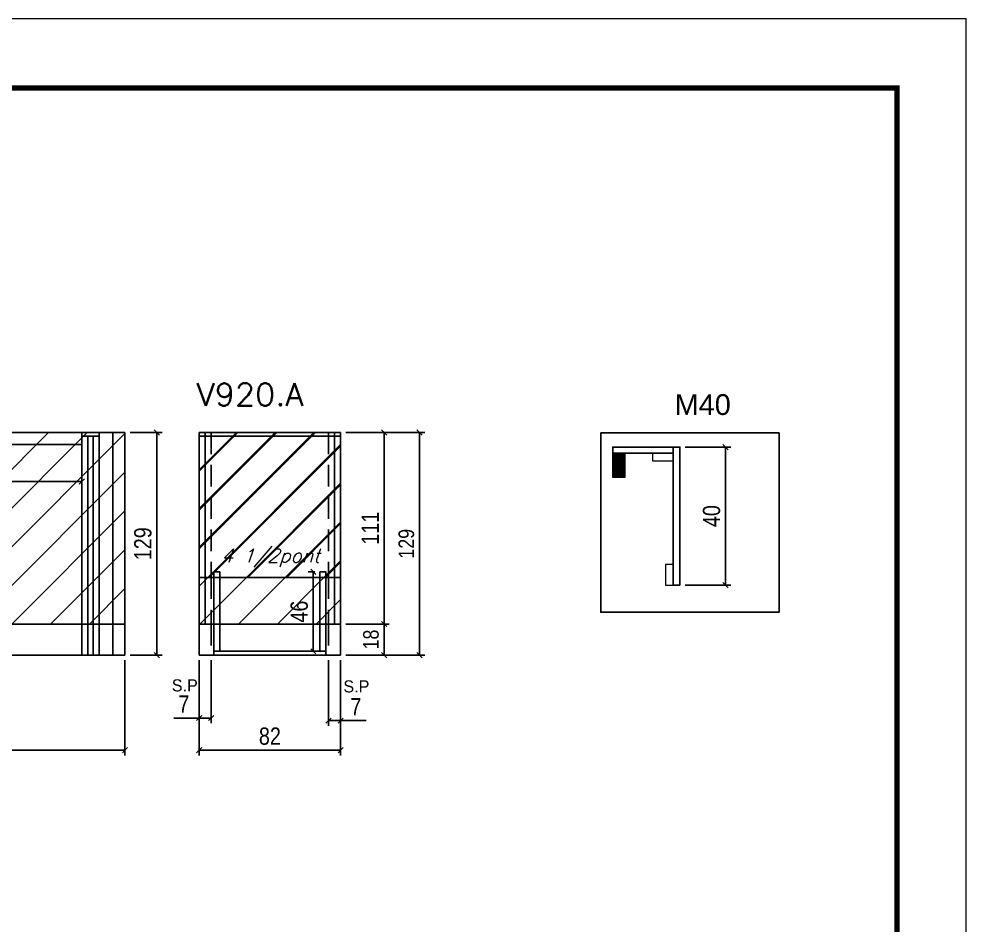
# Model space of a CAD drawing. Extents: x -20960 to -5926, y -2106 to 21915.
# Drawn here: x -8088 to -7538, y 14499 to 15024 of the extents above; entities that cross this region are included whole.
import ezdxf

# ---------------------------------------------------------------- set-up
doc = ezdxf.new("R2010")
doc.units = 0
doc.linetypes.add('DASHED', pattern=[0.75, 0.5, -0.25])
doc.linetypes.add('HIDDEN', pattern=[0.375, 0.25, -0.125])
for name, color, linetype in [('5', 5, 'Continuous'), ('COTA', 241, 'Continuous'), ('Painéis', 200, 'Continuous'), ('Reaproveitamento', 251, 'Continuous'), ('SARR_2.2x7', 40, 'Continuous'), ('SARR_3.5x7', 81, 'Continuous'), ('texto', 7, 'Continuous')]:
    doc.layers.add(name, color=color, linetype=linetype)
for name, color, linetype, lineweight in [('Folhas', 255, 'Continuous', 9), ('Madeira', 126, 'Continuous', 18), ('Sarr 2.2x7', 40, 'Continuous', 9), ('SARRAFO DE PRESSAO', 251, 'DASHED', 9), ('Texto Seção', 7, 'Continuous', 15)]:
    doc.layers.add(name, color=color, linetype=linetype, lineweight=lineweight)
doc.styles.add('COTA TECNICA', font='techl___.ttf', dxfattribs={"height": 10})
doc.styles.add('COTA TECNICA-50', font='techl___.ttf', dxfattribs={"height": 9})
doc.styles.add('REGUA-120', font='ROMANS.shx', dxfattribs={"height": 15})
doc.styles.add('Romans', font='romans.shx')
doc.styles.add('ROMAS860', font='ROMAS860.SHX')
doc.styles.get("Standard").update_dxf_attribs({"font": 'arial.ttf'})
doc.dimstyles.new('COTA PAINEL-50', dxfattribs={"dimtxt": 9, "dimasz": 3, "dimexe": 3, "dimexo": 3, "dimgap": 3, "dimtad": 1, "dimdec": 1, "dimzin": 12, "dimdsep": 46, "dimtxsty": 'COTA TECNICA-50', "dimblk1": 'OBLIQUE', "dimblk2": 'OBLIQUE', "dimsah": 1, "dimcen": 0.9, "dimclrd": 4, "dimclre": 4, "dimclrt": 240, "dimadec": 1, "dimazin": 3, "dimtfac": 1, "dimtdec": 1, "dimtmove": 0, "dimatfit": 3, "dimfxl": 1, "dimtolj": 1, "dimtzin": 12, "dimarcsym": 0})
doc.dimstyles.new('PAINEL', dxfattribs={"dimtxt": 10, "dimasz": 3, "dimexe": 3, "dimexo": 3, "dimgap": 3, "dimtad": 1, "dimdec": 1, "dimzin": 12, "dimdsep": 46, "dimtxsty": 'COTA TECNICA', "dimblk1": 'OBLIQUE', "dimblk2": 'OBLIQUE', "dimsah": 1, "dimcen": 0.9, "dimclrd": 4, "dimclre": 4, "dimclrt": 240, "dimadec": 1, "dimazin": 3, "dimtfac": 1, "dimtdec": 1, "dimtmove": 0, "dimatfit": 3, "dimfxl": 1, "dimtolj": 1, "dimtzin": 12, "dimarcsym": 0})
pattern_1 = [(45, (573.905, -73.902), (-11.22532, 11.22532), [])]

# ---------------------------------------------------------------- blocks, each defined once
blk = doc.blocks.new('9999999999')
at = {"layer": 'Folhas'}
blk.add_lwpolyline([(98138.98, 34190.21), (99623.98, 34190.21), (99623.98, 35240.21), (98138.98, 35240.21)], close=True, dxfattribs=at)
at = {"layer": 'Folhas', "color": 30, "const_width": 3}
blk.add_lwpolyline([(98213.98, 34230.21), (99583.98, 34230.21), (99583.98, 35200.21), (98213.98, 35200.21)], close=True, dxfattribs=at)
blk = doc.blocks.new('_Oblique')
at = {"color": 0, "linetype": 'ByBlock', "lineweight": -2}
blk.add_line((-0.5, -0.5), (0.5, 0.5), dxfattribs=at)
blk = doc.blocks.new('*D794')
at = {"layer": 'COTA', "color": 4, "lineweight": -2, "ltscale": 25, "transparency": 16777216}
for p, q in [((-7908.05, 14652.36), (-7908.05, 14614.39)), ((-7901.05, 14652.36), (-7901.05, 14614.39)), ((-7908.05, 14617.39), (-7901.05, 14617.39)), ((-7901.05, 14617.39), (-7886.32, 14617.39))]:
    blk.add_line(p, q, dxfattribs=at)
at = {"layer": 'Defpoints', "color": 0, "ltscale": 25, "transparency": 16777216}
for p in [(-7908.05, 14655.36), (-7901.05, 14655.36), (-7901.05, 14617.39)]:
    blk.add_point(p, dxfattribs=at)
at = {"layer": 'COTA', "color": 4, "lineweight": -2, "ltscale": 25, "transparency": 16777216, "xscale": 3, "yscale": 3, "zscale": 3, "rotation": 180}
blk.add_blockref('_Oblique', (-7908.05, 14617.39), dxfattribs=at)
at = {"layer": 'COTA', "color": 4, "lineweight": -2, "ltscale": 25, "transparency": 16777216, "xscale": 3, "yscale": 3, "zscale": 3}
blk.add_blockref('_Oblique', (-7901.05, 14617.39), dxfattribs=at)
at = {"layer": 'COTA', "color": 240, "ltscale": 25, "transparency": 16777216, "insert": (-7892.18, 14625.47), "char_height": 10, "attachment_point": 5, "style": 'COTA TECNICA'}
blk.add_mtext('\\A1;7', dxfattribs=at)
blk = doc.blocks.new('*D795')
at = {"layer": 'COTA', "color": 4, "lineweight": -2, "ltscale": 25, "transparency": 16777216}
for p, q in [((-7983.05, 14652.36), (-7983.05, 14615.89)), ((-7976.05, 14652.36), (-7976.05, 14615.89)), ((-7983.05, 14618.89), (-7997.78, 14618.89)), ((-7976.05, 14618.89), (-7983.05, 14618.89))]:
    blk.add_line(p, q, dxfattribs=at)
at = {"layer": 'Defpoints', "color": 0, "ltscale": 25, "transparency": 16777216}
for p in [(-7983.05, 14655.36), (-7976.05, 14655.36), (-7983.05, 14618.89)]:
    blk.add_point(p, dxfattribs=at)
at = {"layer": 'COTA', "color": 4, "lineweight": -2, "ltscale": 25, "transparency": 16777216, "xscale": 3, "yscale": 3, "zscale": 3, "rotation": 180}
blk.add_blockref('_Oblique', (-7983.05, 14618.89), dxfattribs=at)
at = {"layer": 'COTA', "color": 4, "lineweight": -2, "ltscale": 25, "transparency": 16777216, "xscale": 3, "yscale": 3, "zscale": 3}
blk.add_blockref('_Oblique', (-7976.05, 14618.89), dxfattribs=at)
at = {"layer": 'COTA', "color": 240, "ltscale": 25, "transparency": 16777216, "insert": (-7991.92, 14626.97), "char_height": 10, "attachment_point": 5, "style": 'COTA TECNICA'}
blk.add_mtext('\\A1;7', dxfattribs=at)
blk = doc.blocks.new('*D796')
at = {"layer": 'COTA', "color": 4, "lineweight": -2, "ltscale": 25, "transparency": 16777216}
for p, q in [((-7983.05, 14652.36), (-7983.05, 14597.26)), ((-7901.05, 14652.36), (-7901.05, 14597.26)), ((-7901.05, 14600.26), (-7983.05, 14600.26))]:
    blk.add_line(p, q, dxfattribs=at)
at = {"layer": 'Defpoints', "color": 0, "ltscale": 25, "transparency": 16777216}
for p in [(-7983.05, 14655.36), (-7901.05, 14655.36), (-7983.05, 14600.26)]:
    blk.add_point(p, dxfattribs=at)
at = {"layer": 'COTA', "color": 4, "lineweight": -2, "ltscale": 25, "transparency": 16777216, "xscale": 3, "yscale": 3, "zscale": 3, "rotation": 180}
blk.add_blockref('_Oblique', (-7983.05, 14600.26), dxfattribs=at)
at = {"layer": 'COTA', "color": 4, "lineweight": -2, "ltscale": 25, "transparency": 16777216, "xscale": 3, "yscale": 3, "zscale": 3}
blk.add_blockref('_Oblique', (-7901.05, 14600.26), dxfattribs=at)
at = {"layer": 'COTA', "color": 240, "ltscale": 25, "transparency": 16777216, "insert": (-7942.05, 14608.35), "char_height": 10, "attachment_point": 5, "style": 'COTA TECNICA'}
blk.add_mtext('\\A1;82', dxfattribs=at)
blk = doc.blocks.new('*D801')
at = {"layer": 'COTA', "color": 4, "lineweight": -2, "ltscale": 25, "transparency": 16777216}
for p, q in [((-7898.05, 14784.36), (-7872.82, 14784.36)), ((-7875.82, 14673.36), (-7875.82, 14784.36)), ((-7898.05, 14673.36), (-7872.82, 14673.36))]:
    blk.add_line(p, q, dxfattribs=at)
at = {"layer": 'Defpoints', "color": 0, "ltscale": 25, "transparency": 16777216}
for p in [(-7901.05, 14784.36), (-7875.82, 14784.36), (-7901.05, 14673.36)]:
    blk.add_point(p, dxfattribs=at)
at = {"layer": 'COTA', "color": 4, "lineweight": -2, "ltscale": 25, "transparency": 16777216, "xscale": 3, "yscale": 3, "zscale": 3}
for p, rotation in [((-7875.82, 14784.36), 90), ((-7875.82, 14673.36), 270)]:
    blk.add_blockref('_Oblique', p, dxfattribs=dict(at, rotation=rotation))
at = {"layer": 'COTA', "color": 240, "ltscale": 25, "transparency": 16777216, "insert": (-7883.88, 14728.86), "char_height": 10, "attachment_point": 5, "rotation": 90, "style": 'COTA TECNICA'}
blk.add_mtext('\\A1;111', dxfattribs=at)
blk = doc.blocks.new('*D797')
at = {"layer": 'COTA', "color": 4, "lineweight": -2, "ltscale": 25, "transparency": 16777216}
for p, q in [((-8212.07, 14652.36), (-8212.07, 14597.26)), ((-8026.07, 14652.36), (-8026.07, 14597.26)), ((-8212.07, 14600.26), (-8026.07, 14600.26))]:
    blk.add_line(p, q, dxfattribs=at)
at = {"layer": 'Defpoints', "color": 0, "ltscale": 25, "transparency": 16777216}
for p in [(-8212.07, 14655.36), (-8026.07, 14655.36), (-8026.07, 14600.26)]:
    blk.add_point(p, dxfattribs=at)
at = {"layer": 'COTA', "color": 4, "lineweight": -2, "ltscale": 25, "transparency": 16777216, "xscale": 3, "yscale": 3, "zscale": 3, "rotation": 180}
blk.add_blockref('_Oblique', (-8212.07, 14600.26), dxfattribs=at)
at = {"layer": 'COTA', "color": 4, "lineweight": -2, "ltscale": 25, "transparency": 16777216, "xscale": 3, "yscale": 3, "zscale": 3}
blk.add_blockref('_Oblique', (-8026.07, 14600.26), dxfattribs=at)
at = {"layer": 'COTA', "color": 240, "ltscale": 25, "transparency": 16777216, "insert": (-8119.07, 14608.38), "char_height": 10, "attachment_point": 5, "style": 'COTA TECNICA'}
blk.add_mtext('\\A1;186', dxfattribs=at)
blk = doc.blocks.new('*D800')
at = {"layer": 'COTA', "color": 4, "lineweight": -2, "ltscale": 25, "transparency": 16777216}
for p, q in [((-7916.05, 14703.56), (-7919.88, 14703.56)), ((-7916.88, 14703.56), (-7916.88, 14657.56)), ((-7916.05, 14657.56), (-7919.88, 14657.56))]:
    blk.add_line(p, q, dxfattribs=at)
at = {"layer": 'Defpoints', "color": 0, "ltscale": 25, "transparency": 16777216}
for p in [(-7913.05, 14703.56), (-7916.88, 14657.56), (-7913.05, 14657.56)]:
    blk.add_point(p, dxfattribs=at)
at = {"layer": 'COTA', "color": 4, "lineweight": -2, "ltscale": 25, "transparency": 16777216, "xscale": 3, "yscale": 3, "zscale": 3}
for p, rotation in [((-7916.88, 14703.56), 90), ((-7916.88, 14657.56), 270)]:
    blk.add_blockref('_Oblique', p, dxfattribs=dict(at, rotation=rotation))
at = {"layer": 'COTA', "color": 240, "ltscale": 25, "transparency": 16777216, "insert": (-7924.98, 14680.56), "char_height": 10, "attachment_point": 5, "rotation": 90, "style": 'COTA TECNICA'}
blk.add_mtext('\\A1;46', dxfattribs=at)
blk = doc.blocks.new('*D798')
at = {"layer": 'COTA', "color": 4, "lineweight": -2, "transparency": 16777216}
for p, q in [((-7898.05, 14673.36), (-7872.82, 14673.36)), ((-7875.82, 14655.36), (-7875.82, 14673.36)), ((-7898.05, 14655.36), (-7872.82, 14655.36))]:
    blk.add_line(p, q, dxfattribs=at)
at = {"layer": 'Defpoints', "color": 0, "transparency": 16777216}
for p in [(-7901.05, 14673.36), (-7875.82, 14673.36), (-7901.05, 14655.36)]:
    blk.add_point(p, dxfattribs=at)
at = {"layer": 'COTA', "color": 4, "lineweight": -2, "transparency": 16777216, "xscale": 3, "yscale": 3, "zscale": 3}
for p, rotation in [((-7875.82, 14673.36), 90), ((-7875.82, 14655.36), 270)]:
    blk.add_blockref('_Oblique', p, dxfattribs=dict(at, rotation=rotation))
at = {"layer": 'COTA', "color": 240, "transparency": 16777216, "insert": (-7883.41, 14664.36), "char_height": 9, "attachment_point": 5, "rotation": 90, "style": 'COTA TECNICA-50'}
blk.add_mtext('\\A1;18', dxfattribs=at)
blk = doc.blocks.new('*D799')
at = {"layer": 'COTA', "color": 4, "lineweight": -2, "transparency": 16777216}
for p, q in [((-7898.05, 14784.36), (-7852.31, 14784.36)), ((-7855.31, 14655.36), (-7855.31, 14784.36)), ((-7898.05, 14655.36), (-7852.31, 14655.36))]:
    blk.add_line(p, q, dxfattribs=at)
at = {"layer": 'Defpoints', "color": 0, "transparency": 16777216}
for p in [(-7901.05, 14784.36), (-7855.31, 14784.36), (-7901.05, 14655.36)]:
    blk.add_point(p, dxfattribs=at)
at = {"layer": 'COTA', "color": 4, "lineweight": -2, "transparency": 16777216, "xscale": 3, "yscale": 3, "zscale": 3}
for p, rotation in [((-7855.31, 14784.36), 90), ((-7855.31, 14655.36), 270)]:
    blk.add_blockref('_Oblique', p, dxfattribs=dict(at, rotation=rotation))
at = {"layer": 'COTA', "color": 240, "transparency": 16777216, "insert": (-7862.89, 14719.86), "char_height": 9, "attachment_point": 5, "rotation": 90, "style": 'COTA TECNICA-50'}
blk.add_mtext('\\A1;129', dxfattribs=at)
blk = doc.blocks.new('*D802')
at = {"layer": 'Defpoints', "color": 0, "linetype": 'ByBlock', "transparency": 16777216}
for p in [(-7704.34, 14775.88), (-7704.34, 14695.88), (-7677.89, 14695.88)]:
    blk.add_point(p, dxfattribs=at)
at = {"layer": 'Sarr 2.2x7', "color": 4, "linetype": 'ByBlock', "lineweight": -2, "transparency": 16777216}
for p, q in [((-7701.34, 14775.88), (-7674.89, 14775.88)), ((-7677.89, 14775.88), (-7677.89, 14695.88)), ((-7701.34, 14695.88), (-7674.89, 14695.88))]:
    blk.add_line(p, q, dxfattribs=at)
at = {"layer": 'Sarr 2.2x7', "color": 4, "linetype": 'ByBlock', "lineweight": -2, "transparency": 16777216, "xscale": 3, "yscale": 3, "zscale": 3}
for p, rotation in [((-7677.89, 14775.88), 90), ((-7677.89, 14695.88), 270)]:
    blk.add_blockref('_Oblique', p, dxfattribs=dict(at, rotation=rotation))
at = {"layer": 'Sarr 2.2x7', "color": 240, "linetype": 'ByBlock', "transparency": 16777216, "insert": (-7686, 14735.88), "char_height": 10, "attachment_point": 5, "rotation": 90, "style": 'COTA TECNICA'}
blk.add_mtext('\\A1;40', dxfattribs=at)
blk = doc.blocks.new('*D803')
at = {"layer": 'COTA', "color": 4, "lineweight": -2, "transparency": 16777216}
for p, q in [((-8171.07, 14774.36), (-8171.07, 14752.96)), ((-8051.07, 14774.36), (-8051.07, 14752.96)), ((-8171.07, 14755.96), (-8051.07, 14755.96))]:
    blk.add_line(p, q, dxfattribs=at)
at = {"layer": 'Defpoints', "color": 0, "transparency": 16777216}
for p in [(-8171.07, 14777.36), (-8051.07, 14777.36), (-8051.07, 14755.96)]:
    blk.add_point(p, dxfattribs=at)
at = {"layer": 'COTA', "color": 4, "lineweight": -2, "transparency": 16777216, "xscale": 3, "yscale": 3, "zscale": 3, "rotation": 180}
blk.add_blockref('_Oblique', (-8171.07, 14755.96), dxfattribs=at)
at = {"layer": 'COTA', "color": 4, "lineweight": -2, "transparency": 16777216, "xscale": 3, "yscale": 3, "zscale": 3}
blk.add_blockref('_Oblique', (-8051.07, 14755.96), dxfattribs=at)
at = {"layer": 'COTA', "color": 240, "transparency": 16777216, "insert": (-8111.07, 14763.56), "char_height": 9, "attachment_point": 5, "style": 'COTA TECNICA-50'}
blk.add_mtext('\\A1;120', dxfattribs=at)
blk = doc.blocks.new('*D818')
at = {"layer": 'COTA', "color": 4, "lineweight": -2, "ltscale": 25, "transparency": 16777216}
for p, q in [((-8023.07, 14784.36), (-8004.55, 14784.36)), ((-8007.55, 14655.36), (-8007.55, 14784.36)), ((-8023.07, 14655.36), (-8004.55, 14655.36))]:
    blk.add_line(p, q, dxfattribs=at)
at = {"layer": 'Defpoints', "color": 0, "ltscale": 25, "transparency": 16777216}
for p in [(-8026.07, 14784.36), (-8007.55, 14784.36), (-8026.07, 14655.36)]:
    blk.add_point(p, dxfattribs=at)
at = {"layer": 'COTA', "color": 4, "lineweight": -2, "ltscale": 25, "transparency": 16777216, "xscale": 3, "yscale": 3, "zscale": 3}
for p, rotation in [((-8007.55, 14784.36), 90), ((-8007.55, 14655.36), 270)]:
    blk.add_blockref('_Oblique', p, dxfattribs=dict(at, rotation=rotation))
at = {"layer": 'COTA', "color": 240, "ltscale": 25, "transparency": 16777216, "insert": (-8015.64, 14719.86), "char_height": 10, "attachment_point": 5, "rotation": 90, "style": 'COTA TECNICA'}
blk.add_mtext('\\A1;129', dxfattribs=at)

msp = doc.modelspace()

# ---------------------------------------------------------------- hatches: boundary and pattern name
at = {"layer": 'Madeira'}
h = msp.add_hatch(dxfattribs=at)
h.set_pattern_fill('ANSI31', color=256, scale=0.2, angle=270, style=0)
h.set_pattern_definition([(315, (8900.6411, 1424.14835), (0.449012806, 0.449012806), [])])
h.paths.add_polyline_path([(-7743.3, 14758.28), (-7736.3, 14758.28), (-7736.3, 14772.28), (-7743.3, 14772.28)])
at = {"layer": 'Reaproveitamento', "transparency": 33554684}
h = msp.add_hatch(dxfattribs=at)
h.set_pattern_fill('ANSI31', color=256, scale=5)
h.paths.add_polyline_path([(-8026.07, 14673.36), (-8026.07, 14784.36), (-8212.07, 14784.36), (-8212.07, 14673.36)])
at = {"layer": 'Reaproveitamento'}
h = msp.add_hatch(dxfattribs=at)
h.set_pattern_fill('ANSI31', color=256, scale=5)
h.set_pattern_definition([(45, (-1038.095, 1074.673), (-11.22532, 11.22532), [])])
h.paths.add_polyline_path([(-7901.05, 14784.36), (-7983.05, 14784.36), (-7983.05, 14700.36), (-7901.05, 14700.36)])
at = {"layer": 'Reaproveitamento', "transparency": 33554684}
h = msp.add_hatch(dxfattribs=at)
h.set_pattern_fill('ANSI31', color=256, scale=5)
h.set_pattern_definition(pattern_1)
h.paths.add_polyline_path([(-7983.05, 14784.36), (-7983.05, 14700.36), (-7901.05, 14700.36), (-7901.05, 14784.36)])
h = msp.add_hatch(dxfattribs=at)
h.set_pattern_fill('ANSI31', color=256, scale=5)
h.set_pattern_definition(pattern_1)
h.paths.add_polyline_path([(-7901.05, 14673.36), (-7901.05, 14700.36), (-7983.05, 14700.36), (-7983.05, 14673.36)])

# ---------------------------------------------------------------- linework, layer by layer
at = {"linetype": 'ByBlock'}
msp.add_lwpolyline([(-7750.29, 14784.04), (-7646.85, 14784.04), (-7646.85, 14680.19), (-7750.29, 14680.19)], close=True, dxfattribs=at)
at = {"layer": 'Madeira'}
msp.add_lwpolyline([(-7743.3, 14772.28), (-7736.3, 14772.28), (-7736.3, 14758.28), (-7743.3, 14758.28)], close=True, dxfattribs=at)
at = {"layer": 'Painéis', "ltscale": 25}
for p, q in [((-8026.07, 14784.36), (-8212.07, 14784.36)), ((-8026.07, 14655.36), (-8026.07, 14784.36)), ((-7983.05, 14784.36), (-7901.05, 14784.36)), ((-7983.05, 14784.36), (-7983.05, 14655.36)), ((-7901.05, 14784.36), (-7901.05, 14655.36)), ((-7983.05, 14700.36), (-7901.05, 14700.36)), ((-8026.07, 14673.36), (-8212.07, 14673.36)), ((-7983.05, 14673.36), (-7901.05, 14673.36)), ((-8026.07, 14655.36), (-8212.07, 14655.36)), ((-7983.05, 14655.36), (-7901.05, 14655.36))]:
    msp.add_line(p, q, dxfattribs=at)
at = {"layer": 'Painéis', "linetype": 'ByBlock'}
msp.add_lwpolyline([(-7708.34, 14775.88), (-7743.28, 14775.88), (-7743.28, 14772.28), (-7708.34, 14772.28), (-7708.34, 14775.88)], dxfattribs=at)
at = {"layer": 'Painéis'}
msp.add_lwpolyline([(-7708.34, 14695.88), (-7704.34, 14695.88), (-7704.34, 14775.88), (-7708.34, 14775.88)], close=True, dxfattribs=at)
at = {"layer": 'Sarr 2.2x7', "linetype": 'ByBlock'}
for points in [[(-7708.34, 14772.28), (-7720.34, 14772.28), (-7720.34, 14767.88), (-7708.34, 14767.88), (-7708.34, 14772.28)], [(-7708.34, 14695.88), (-7708.34, 14707.88), (-7712.74, 14707.88), (-7712.74, 14695.88), (-7708.34, 14695.88)]]:
    msp.add_lwpolyline(points, dxfattribs=at)
at = {"layer": 'SARR_2.2x7', "linetype": 'Continuous'}
for p, q in [((-8041.07, 14782.16), (-8051.07, 14782.16)), ((-8033.07, 14655.36), (-8033.07, 14784.36)), ((-7983.05, 14782.16), (-7901.05, 14782.16)), ((-8051.07, 14777.36), (-8171.07, 14777.36))]:
    msp.add_line(p, q, dxfattribs=at)
at = {"layer": 'SARR_2.2x7', "linetype": 'HIDDEN', "ltscale": 50}
for p, q in [((-7976.05, 14784.36), (-7976.05, 14700.36)), ((-7908.05, 14784.36), (-7908.05, 14700.36)), ((-7976.05, 14700.36), (-7976.05, 14673.36)), ((-7908.05, 14700.36), (-7908.05, 14673.36)), ((-7976.05, 14673.36), (-7976.05, 14655.36)), ((-7908.05, 14673.36), (-7908.05, 14655.36))]:
    msp.add_line(p, q, dxfattribs=at)
at = {"layer": 'SARR_2.2x7', "linetype": 'Continuous', "ltscale": 50}
msp.add_line((-7974.55, 14657.56), (-7909.55, 14657.56), dxfattribs=at)
at = {"layer": 'SARR_3.5x7'}
for p, q in [((-8051.07, 14784.36), (-8051.07, 14655.36)), ((-8047.57, 14782.16), (-8047.57, 14655.36)), ((-8044.57, 14782.16), (-8044.57, 14655.36)), ((-8041.07, 14784.36), (-8041.07, 14655.36)), ((-7979.55, 14784.36), (-7979.55, 14673.36)), ((-7904.55, 14784.36), (-7904.55, 14673.36)), ((-7983.05, 14700.36), (-7983.05, 14673.36)), ((-7901.05, 14700.36), (-7901.05, 14673.36)), ((-7979.55, 14673.36), (-7983.05, 14673.36)), ((-7904.55, 14673.36), (-7901.05, 14673.36))]:
    msp.add_line(p, q, dxfattribs=at)
for points in [[(-7971.05, 14657.56), (-7971.05, 14703.56), (-7974.55, 14703.56), (-7974.55, 14655.36)], [(-7913.05, 14657.56), (-7913.05, 14703.56), (-7909.55, 14703.56), (-7909.55, 14655.36)]]:
    msp.add_lwpolyline(points, dxfattribs=at)

# ---------------------------------------------------------------- block references
at = {"layer": 'SARRAFO DE PRESSAO', "color": 6, "linetype": 'ByBlock'}
msp.add_blockref('9999999999', (-107162.48, -20216.26), dxfattribs=at)

# ---------------------------------------------------------------- texts
at = {"layer": '5', "color": 7, "linetype": 'Continuous'}
msp.add_text('M40', height=12, rotation=360, dxfattribs=at).set_placement((-7707.45, 14794.48))
at = {"layer": 'texto', "color": 2, "insert": (-7941.71, 14711.65), "char_height": 8, "attachment_point": 5, "style": 'Romans'}
msp.add_mtext('{\\Q19;\\C256;4 1/2pont}', dxfattribs=at)
at = {"layer": 'texto', "color": 4, "char_height": 7, "attachment_point": 5, "style": 'ROMAS860'}
for insert in [(-7991.37, 14637.76), (-7891.89, 14637.17)]:
    msp.add_mtext('S.P', dxfattribs=dict(at, insert=insert))
at = {"layer": 'Texto Seção', "style": 'REGUA-120', "width": 1.05}
msp.add_text('V920.A', height=13, dxfattribs=at).set_placement((-7984.53, 14799.84))

# ---------------------------------------------------------------- dimensions: what is measured, and where the dimension line sits
at = {"layer": 'COTA', "ltscale": 25}
for base, p1, p2, picture, middle in [((-8007.55, 14784.36), (-8026.07, 14655.36), (-8026.07, 14784.36), '*D818', (-8015.64, 14719.86)), ((-7875.82, 14784.36), (-7901.05, 14673.36), (-7901.05, 14784.36), '*D801', (-7883.88, 14728.86)), ((-7916.88, 14657.56), (-7913.05, 14703.56), (-7913.05, 14657.56), '*D800', (-7924.98, 14680.56))]:
    dim = msp.add_linear_dim(base=base, p1=p1, p2=p2, angle=90, dimstyle='PAINEL', dxfattribs=at)
    dim.commit()
    dim.dimension.update_dxf_attribs({"geometry": picture, "text_midpoint": middle})
at = {"layer": 'COTA'}
for base, p2, picture, middle in [((-7855.31, 14784.36), (-7901.05, 14784.36), '*D799', (-7862.89, 14719.86)), ((-7875.82, 14673.36), (-7901.05, 14673.36), '*D798', (-7883.41, 14664.36))]:
    dim = msp.add_linear_dim(base=base, p1=(-7901.05, 14655.36), p2=p2, angle=90, dimstyle='COTA PAINEL-50', dxfattribs=at)
    dim.commit()
    dim.dimension.update_dxf_attribs({"geometry": picture, "text_midpoint": middle})
dim = msp.add_linear_dim(base=(-8051.07, 14755.96), p1=(-8171.07, 14777.36), p2=(-8051.07, 14777.36), dimstyle='COTA PAINEL-50', dxfattribs=at)
dim.commit()
dim.dimension.update_dxf_attribs({"geometry": '*D803', "text_midpoint": (-8111.07, 14763.56)})
at = {"layer": 'COTA', "ltscale": 25}
for base, p1, p2, picture, middle in [((-8026.07, 14600.26), (-8212.07, 14655.36), (-8026.07, 14655.36), '*D797', (-8119.07, 14608.38)), ((-7983.05, 14618.89), (-7976.05, 14655.36), (-7983.05, 14655.36), '*D795', (-7991.92, 14626.97)), ((-7983.05, 14600.26), (-7901.05, 14655.36), (-7983.05, 14655.36), '*D796', (-7942.05, 14608.35)), ((-7901.05, 14617.39), (-7908.05, 14655.36), (-7901.05, 14655.36), '*D794', (-7892.18, 14625.47))]:
    dim = msp.add_linear_dim(base=base, p1=p1, p2=p2, dimstyle='PAINEL', dxfattribs=at)
    dim.commit()
    dim.dimension.update_dxf_attribs({"geometry": picture, "text_midpoint": middle})
at = {"layer": 'Sarr 2.2x7', "linetype": 'ByBlock'}
dim = msp.add_linear_dim(base=(-7677.89, 14695.88), p1=(-7704.34, 14775.88), p2=(-7704.34, 14695.88), angle=90, dimstyle='PAINEL', override={"dimlfac": 0.5}, dxfattribs=at)
dim.commit()
dim.dimension.update_dxf_attribs({"geometry": '*D802', "text_midpoint": (-7686, 14735.88)})

doc.saveas('drawing.dxf')
